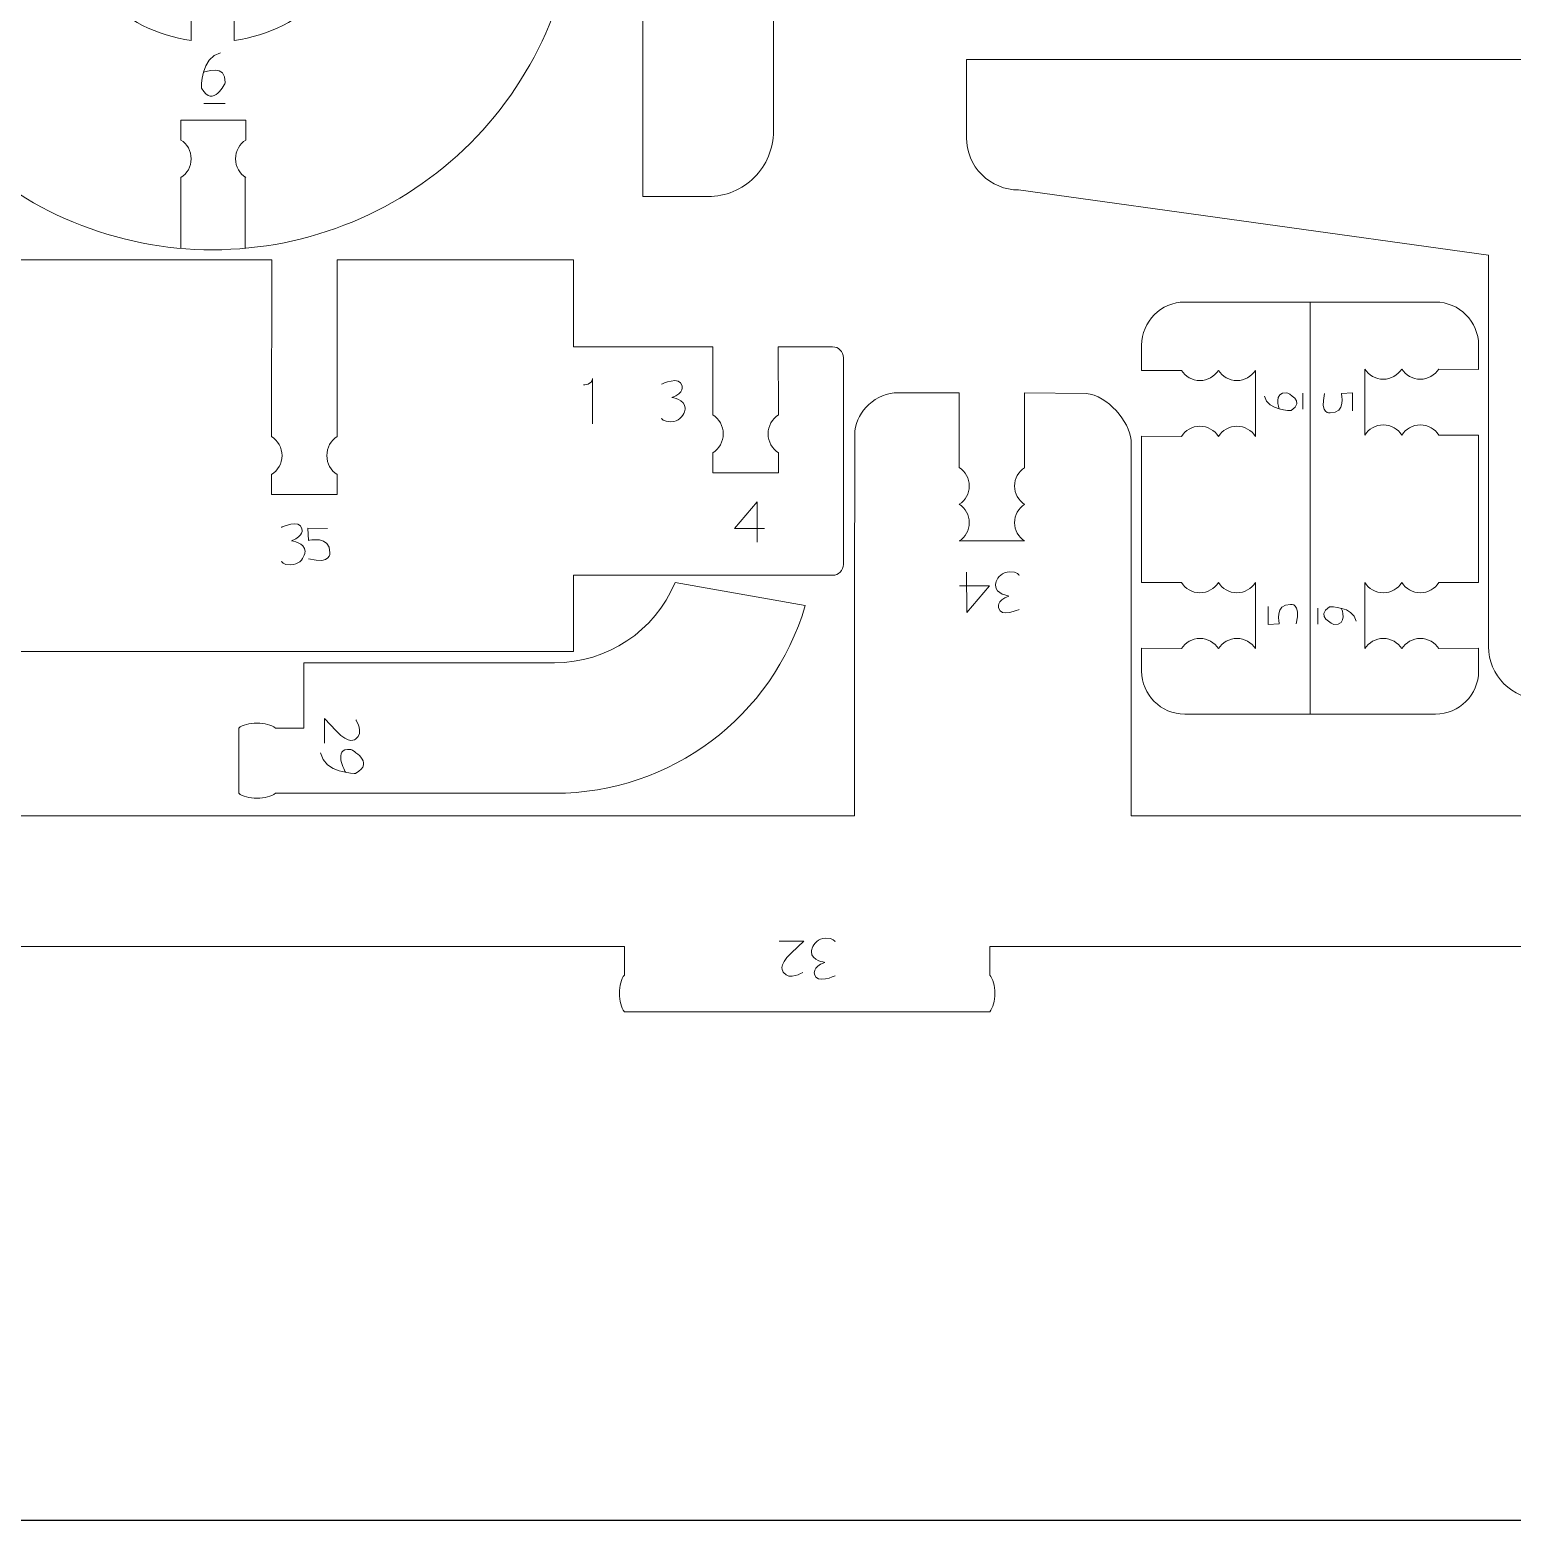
# Model space of a CAD drawing. Header units: centimetres. Extents: x -25 to 25, y -32.5 to 32.5.
# Drawn here: x -8.87 to -1.99, y -32.5 to -25.58 of the extents above; entities that cross this region are included whole.
import ezdxf

# ---------------------------------------------------------------- set-up
doc = ezdxf.new("R2010")
doc.units = ezdxf.units.CM
doc.header["$MEASUREMENT"] = 0
doc.layers.add('Capa 1', color=7, linetype='Continuous')

msp = doc.modelspace()

# ---------------------------------------------------------------- linework, layer by layer
at = {"layer": 'Capa 1', "color": 254}
msp.add_lwpolyline([(-25, -32.5), (25, -32.5), (25, 32.5), (-25, 32.5), (-25, -32.5)], close=True, dxfattribs=at)
at = {"layer": 'Capa 1', "color": 250, "lineweight": 9}
for points, knots in [([(-8.01808, -26.60217), (-8.46598, -26.60247), (-8.89566, -26.42481), (-9.21255, -26.1083), (-9.21255, -26.1083), (-9.52948, -25.79179), (-9.70767, -25.3602), (-9.70797, -24.91229), (-9.70797, -24.91229), (-9.70823, -24.4644), (-9.53059, -24.03473), (-9.21407, -23.71781), (-9.21407, -23.71781), (-8.89755, -23.40089), (-8.46598, -23.2227), (-8.01808, -23.22243), (-8.01808, -23.22243), (-7.57017, -23.22213), (-7.14049, -23.39979), (-6.82359, -23.7163), (-6.82359, -23.7163), (-6.50668, -24.03282), (-6.32848, -24.4644), (-6.32818, -24.91229), (-6.32818, -24.91229), (-6.32793, -25.3602), (-6.50557, -25.78987), (-6.82209, -26.10679), (-6.82209, -26.10679), (-7.13857, -26.42369), (-7.57017, -26.6019), (-8.01808, -26.60217)], [0, 0, 0, 0, 0.1111111, 0.1111111, 0.1111111, 0.1111111, 0.2222222, 0.2222222, 0.2222222, 0.2222222, 0.3333333, 0.3333333, 0.3333333, 0.3333333, 0.4444444, 0.4444444, 0.4444444, 0.4444444, 0.5555556, 0.5555556, 0.5555556, 0.5555556, 0.6666667, 0.6666667, 0.6666667, 0.6666667, 0.7777778, 0.7777778, 0.7777778, 0.7777778, 1, 1, 1, 1]), ([(-8.11808, -25.63042), (-8.43847, -25.58621), (-8.69202, -25.3327), (-8.73623, -25.01231), (-8.73623, -25.01231), (-8.73623, -25.01231), (-8.55899, -25.01231), (-8.55899, -25.01231), (-8.55899, -25.01231), (-8.51792, -25.23589), (-8.34166, -25.41215), (-8.11808, -25.45322), (-8.11808, -25.45322), (-8.11808, -25.45322), (-8.11808, -25.63042), (-8.11808, -25.63042)], [0, 0, 0, 0, 0.2, 0.2, 0.2, 0.2, 0.4, 0.4, 0.4, 0.4, 0.6, 0.6, 0.6, 0.6, 1, 1, 1, 1]), ([(-7.29993, -25.01231), (-7.34414, -25.3327), (-7.59769, -25.58621), (-7.91808, -25.63042), (-7.91808, -25.63042), (-7.91808, -25.63042), (-7.91808, -25.45322), (-7.91808, -25.45322), (-7.91808, -25.45322), (-7.6945, -25.41215), (-7.51824, -25.23589), (-7.47717, -25.01231), (-7.47717, -25.01231), (-7.47717, -25.01231), (-7.29993, -25.01231), (-7.29993, -25.01231)], [0, 0, 0, 0, 0.2, 0.2, 0.2, 0.2, 0.4, 0.4, 0.4, 0.4, 0.6, 0.6, 0.6, 0.6, 1, 1, 1, 1]), ([(-8.16608, -26.09252), (-8.16608, -26.09252), (-8.16619, -26.00092), (-8.16619, -26.00092), (-8.16619, -26.00092), (-8.16619, -26.00092), (-7.86474, -26.00092), (-7.86474, -26.00092), (-7.86474, -26.00092), (-7.86474, -26.00092), (-7.86474, -26.09254), (-7.86474, -26.09254)], [0, 0, 0, 0, 0.25, 0.25, 0.25, 0.25, 0.5, 0.5, 0.5, 0.5, 1, 1, 1, 1]), ([(-8.16608, -26.26705), (-8.13738, -26.24862), (-8.11836, -26.21642), (-8.11836, -26.17979), (-8.11836, -26.17979), (-8.11836, -26.14316), (-8.13738, -26.11096), (-8.16608, -26.09254)], [0, 0, 0, 0, 0.3333333, 0.3333333, 0.3333333, 0.3333333, 1, 1, 1, 1]), ([(-7.86474, -26.26705), (-7.89344, -26.24862), (-7.91246, -26.21642), (-7.91246, -26.17979), (-7.91246, -26.17979), (-7.91246, -26.14316), (-7.89344, -26.11096), (-7.86474, -26.09254)], [0, 0, 0, 0, 0.3333333, 0.3333333, 0.3333333, 0.3333333, 1, 1, 1, 1]), ([(-10.28699, -27.46962), (-10.28699, -27.46962), (-10.28829, -26.64862), (-10.28829, -26.64862), (-10.28829, -26.64862), (-10.28829, -26.64862), (-7.74352, -26.64862), (-7.74352, -26.64862), (-7.74352, -26.64862), (-7.74352, -26.64862), (-7.74481, -27.46961), (-7.74481, -27.46961)], [0, 0, 0, 0, 0.25, 0.25, 0.25, 0.25, 0.5, 0.5, 0.5, 0.5, 1, 1, 1, 1]), ([(-7.44046, -27.46961), (-7.44046, -27.46961), (-7.44046, -26.64862), (-7.44046, -26.64862), (-7.44046, -26.64862), (-7.44046, -26.64862), (-6.34308, -26.64862), (-6.34308, -26.64862), (-6.34308, -26.64862), (-6.34308, -26.64862), (-6.34308, -27.05269), (-6.34308, -27.05269), (-6.34308, -27.05269), (-6.34308, -27.05269), (-5.69657, -27.05269), (-5.69657, -27.05269), (-5.69657, -27.05269), (-5.69657, -27.05269), (-5.69657, -27.36862), (-5.69657, -27.36862)], [0, 0, 0, 0, 0.1666667, 0.1666667, 0.1666667, 0.1666667, 0.3333333, 0.3333333, 0.3333333, 0.3333333, 0.5, 0.5, 0.5, 0.5, 0.6666667, 0.6666667, 0.6666667, 0.6666667, 1, 1, 1, 1]), ([(-3.52155, -27.16225), (-3.52155, -27.16225), (-3.70623, -27.16225), (-3.70623, -27.16225), (-3.70623, -27.16225), (-3.70623, -27.16225), (-3.70623, -27.04493), (-3.70623, -27.04493), (-3.70623, -27.04493), (-3.70623, -26.93497), (-3.61627, -26.84501), (-3.50631, -26.84501), (-3.50631, -26.84501), (-3.50631, -26.84501), (-2.34184, -26.84501), (-2.34184, -26.84501), (-2.34184, -26.84501), (-2.23188, -26.84501), (-2.14192, -26.93497), (-2.14192, -27.04493), (-2.14192, -27.04493), (-2.14192, -27.04493), (-2.14192, -27.15764), (-2.14192, -27.15764), (-2.14192, -27.15764), (-2.14192, -27.15764), (-2.32675, -27.15612), (-2.32675, -27.15612)], [0, 0, 0, 0, 0.125, 0.125, 0.125, 0.125, 0.25, 0.25, 0.25, 0.25, 0.375, 0.375, 0.375, 0.375, 0.5, 0.5, 0.5, 0.5, 0.625, 0.625, 0.625, 0.625, 0.75, 0.75, 0.75, 0.75, 1, 1, 1, 1]), ([(-5.39222, -27.36862), (-5.39222, -27.36862), (-5.39351, -27.05269), (-5.39351, -27.05269), (-5.39351, -27.05269), (-5.39351, -27.05269), (-5.14098, -27.05269), (-5.14098, -27.05269), (-5.14098, -27.05269), (-5.12758, -27.05269), (-5.11473, -27.05803), (-5.10527, -27.06745), (-5.10527, -27.06745), (-5.0958, -27.07688), (-5.09048, -27.08982), (-5.09046, -27.10321), (-5.09046, -27.10321), (-5.09046, -27.10321), (-5.09046, -28.06282), (-5.09046, -28.06282), (-5.09046, -28.06282), (-5.09046, -28.07621), (-5.09584, -28.08909), (-5.10523, -28.09852), (-5.10523, -28.09852), (-5.11462, -28.10795), (-5.12758, -28.11334), (-5.14098, -28.11334), (-5.14098, -28.11334), (-5.14098, -28.11334), (-6.34308, -28.11334), (-6.34308, -28.11334), (-6.34308, -28.11334), (-6.34308, -28.11334), (-6.34308, -28.46693), (-6.34308, -28.46693)], [0, 0, 0, 0, 0.1, 0.1, 0.1, 0.1, 0.2, 0.2, 0.2, 0.2, 0.3, 0.3, 0.3, 0.3, 0.4, 0.4, 0.4, 0.4, 0.5, 0.5, 0.5, 0.5, 0.6, 0.6, 0.6, 0.6, 0.7, 0.7, 0.7, 0.7, 0.8, 0.8, 0.8, 0.8, 1, 1, 1, 1]), ([(-3.52155, -27.16225), (-3.50342, -27.1905), (-3.47172, -27.20923), (-3.43565, -27.20923), (-3.43565, -27.20923), (-3.39958, -27.20923), (-3.36788, -27.1905), (-3.34974, -27.16225)], [0, 0, 0, 0, 0.3333333, 0.3333333, 0.3333333, 0.3333333, 1, 1, 1, 1]), ([(-3.34974, -27.16225), (-3.33161, -27.1905), (-3.29991, -27.20923), (-3.26384, -27.20923), (-3.26384, -27.20923), (-3.22777, -27.20923), (-3.19607, -27.1905), (-3.17794, -27.16225)], [0, 0, 0, 0, 0.3333333, 0.3333333, 0.3333333, 0.3333333, 1, 1, 1, 1]), ([(-2.67037, -27.15612), (-2.65224, -27.18437), (-2.62054, -27.2031), (-2.58447, -27.2031), (-2.58447, -27.2031), (-2.5484, -27.2031), (-2.5167, -27.18437), (-2.49856, -27.15612)], [0, 0, 0, 0, 0.3333333, 0.3333333, 0.3333333, 0.3333333, 1, 1, 1, 1]), ([(-2.49856, -27.15612), (-2.48043, -27.18437), (-2.44873, -27.2031), (-2.41266, -27.2031), (-2.41266, -27.2031), (-2.37659, -27.2031), (-2.34489, -27.18437), (-2.32675, -27.15612)], [0, 0, 0, 0, 0.3333333, 0.3333333, 0.3333333, 0.3333333, 1, 1, 1, 1]), ([(-5.69657, -27.36862), (-5.66758, -27.38724), (-5.64837, -27.41977), (-5.64837, -27.45676), (-5.64837, -27.45676), (-5.64837, -27.49375), (-5.66758, -27.52628), (-5.69657, -27.54488)], [0, 0, 0, 0, 0.3333333, 0.3333333, 0.3333333, 0.3333333, 1, 1, 1, 1]), ([(-5.39222, -27.36862), (-5.4212, -27.38724), (-5.44041, -27.41977), (-5.44041, -27.45676), (-5.44041, -27.45676), (-5.44041, -27.49375), (-5.4212, -27.52628), (-5.39222, -27.54488)], [0, 0, 0, 0, 0.3333333, 0.3333333, 0.3333333, 0.3333333, 1, 1, 1, 1]), ([(-3.52139, -27.46826), (-3.52139, -27.46826), (-3.70623, -27.46676), (-3.70623, -27.46676), (-3.70623, -27.46676), (-3.70623, -27.46676), (-3.70623, -28.14749), (-3.70623, -28.14749), (-3.70623, -28.14749), (-3.70623, -28.14749), (-3.52156, -28.14749), (-3.52156, -28.14749), (-3.52156, -28.14749), (-3.50343, -28.17575), (-3.47173, -28.19447), (-3.43566, -28.19447), (-3.43566, -28.19447), (-3.39959, -28.19447), (-3.36789, -28.17575), (-3.34975, -28.14749)], [0, 0, 0, 0, 0.1666667, 0.1666667, 0.1666667, 0.1666667, 0.3333333, 0.3333333, 0.3333333, 0.3333333, 0.5, 0.5, 0.5, 0.5, 0.6666667, 0.6666667, 0.6666667, 0.6666667, 1, 1, 1, 1]), ([(-3.52139, -27.46826), (-3.50325, -27.44), (-3.47155, -27.42127), (-3.43549, -27.42127), (-3.43549, -27.42127), (-3.39942, -27.42127), (-3.36772, -27.44), (-3.34958, -27.46826)], [0, 0, 0, 0, 0.3333333, 0.3333333, 0.3333333, 0.3333333, 1, 1, 1, 1]), ([(-3.34958, -27.46826), (-3.33145, -27.44), (-3.29974, -27.42127), (-3.26368, -27.42127), (-3.26368, -27.42127), (-3.22761, -27.42127), (-3.19591, -27.44), (-3.17777, -27.46826)], [0, 0, 0, 0, 0.3333333, 0.3333333, 0.3333333, 0.3333333, 1, 1, 1, 1]), ([(-2.67021, -27.46213), (-2.65207, -27.43387), (-2.62037, -27.41514), (-2.5843, -27.41514), (-2.5843, -27.41514), (-2.54824, -27.41514), (-2.51654, -27.43387), (-2.4984, -27.46213)], [0, 0, 0, 0, 0.3333333, 0.3333333, 0.3333333, 0.3333333, 1, 1, 1, 1]), ([(-2.4984, -27.46213), (-2.48026, -27.43387), (-2.44856, -27.41514), (-2.4125, -27.41514), (-2.4125, -27.41514), (-2.37643, -27.41514), (-2.34473, -27.43387), (-2.32659, -27.46213)], [0, 0, 0, 0, 0.3333333, 0.3333333, 0.3333333, 0.3333333, 1, 1, 1, 1]), ([(-2.32659, -27.46213), (-2.32659, -27.46213), (-2.14192, -27.46213), (-2.14192, -27.46213), (-2.14192, -27.46213), (-2.14192, -27.46213), (-2.14192, -28.14749), (-2.14192, -28.14749), (-2.14192, -28.14749), (-2.14192, -28.14749), (-2.32659, -28.14749), (-2.32659, -28.14749)], [0, 0, 0, 0, 0.25, 0.25, 0.25, 0.25, 0.5, 0.5, 0.5, 0.5, 1, 1, 1, 1]), ([(-7.74482, -27.46962), (-7.71583, -27.48824), (-7.69662, -27.52076), (-7.69662, -27.55776), (-7.69662, -27.55776), (-7.69662, -27.59476), (-7.71583, -27.62728), (-7.74482, -27.64588)], [0, 0, 0, 0, 0.3333333, 0.3333333, 0.3333333, 0.3333333, 1, 1, 1, 1]), ([(-7.44046, -27.46962), (-7.46945, -27.48824), (-7.48866, -27.52076), (-7.48866, -27.55776), (-7.48866, -27.55776), (-7.48866, -27.59476), (-7.46945, -27.62728), (-7.44046, -27.64588)], [0, 0, 0, 0, 0.3333333, 0.3333333, 0.3333333, 0.3333333, 1, 1, 1, 1]), ([(-5.69657, -27.54488), (-5.69657, -27.54488), (-5.69668, -27.6374), (-5.69668, -27.6374), (-5.69668, -27.6374), (-5.69668, -27.6374), (-5.39222, -27.6374), (-5.39222, -27.6374), (-5.39222, -27.6374), (-5.39222, -27.6374), (-5.39222, -27.54486), (-5.39222, -27.54486)], [0, 0, 0, 0, 0.25, 0.25, 0.25, 0.25, 0.5, 0.5, 0.5, 0.5, 1, 1, 1, 1]), ([(-7.74482, -27.64588), (-7.74482, -27.64588), (-7.74493, -27.7384), (-7.74493, -27.7384), (-7.74493, -27.7384), (-7.74493, -27.7384), (-7.44046, -27.7384), (-7.44046, -27.7384), (-7.44046, -27.7384), (-7.44046, -27.7384), (-7.44046, -27.64586), (-7.44046, -27.64586)], [0, 0, 0, 0, 0.25, 0.25, 0.25, 0.25, 0.5, 0.5, 0.5, 0.5, 1, 1, 1, 1]), ([(-7.72752, -28.82246), (-7.72752, -28.82246), (-7.59465, -28.82246), (-7.59465, -28.82246), (-7.59465, -28.82246), (-7.59465, -28.82246), (-7.59465, -28.51946), (-7.59465, -28.51946), (-7.59465, -28.51946), (-7.59465, -28.51946), (-6.43098, -28.51946), (-6.43098, -28.51946), (-6.43098, -28.51946), (-6.18658, -28.51937), (-5.96629, -28.37288), (-5.872, -28.14741), (-5.872, -28.14741), (-5.872, -28.14741), (-5.26769, -28.25346), (-5.26769, -28.25346), (-5.26769, -28.25346), (-5.41851, -28.77001), (-5.89288, -29.12516), (-6.43098, -29.12542), (-6.43098, -29.12542), (-6.43098, -29.12542), (-7.72752, -29.12546), (-7.72752, -29.12546)], [0, 0, 0, 0, 0.125, 0.125, 0.125, 0.125, 0.25, 0.25, 0.25, 0.25, 0.375, 0.375, 0.375, 0.375, 0.5, 0.5, 0.5, 0.5, 0.625, 0.625, 0.625, 0.625, 0.75, 0.75, 0.75, 0.75, 1, 1, 1, 1]), ([(-3.34975, -28.14749), (-3.33162, -28.17575), (-3.29992, -28.19447), (-3.26385, -28.19447), (-3.26385, -28.19447), (-3.22778, -28.19447), (-3.19608, -28.17575), (-3.17795, -28.14749)], [0, 0, 0, 0, 0.3333333, 0.3333333, 0.3333333, 0.3333333, 1, 1, 1, 1]), ([(-2.67021, -28.14749), (-2.65207, -28.17575), (-2.62037, -28.19447), (-2.5843, -28.19447), (-2.5843, -28.19447), (-2.54824, -28.19447), (-2.51654, -28.17575), (-2.4984, -28.14749)], [0, 0, 0, 0, 0.3333333, 0.3333333, 0.3333333, 0.3333333, 1, 1, 1, 1]), ([(-2.4984, -28.14749), (-2.48026, -28.17575), (-2.44856, -28.19447), (-2.4125, -28.19447), (-2.4125, -28.19447), (-2.37643, -28.19447), (-2.34473, -28.17575), (-2.32659, -28.14749)], [0, 0, 0, 0, 0.3333333, 0.3333333, 0.3333333, 0.3333333, 1, 1, 1, 1]), ([(-2.49824, -28.4535), (-2.4801, -28.42525), (-2.4484, -28.40652), (-2.41233, -28.40652), (-2.41233, -28.40652), (-2.37627, -28.40652), (-2.34456, -28.42525), (-2.32643, -28.4535), (-2.32643, -28.4535), (-2.32643, -28.4535), (-2.14176, -28.452), (-2.14176, -28.452), (-2.14176, -28.452), (-2.14176, -28.452), (-2.14192, -28.55815), (-2.14192, -28.55815), (-2.14192, -28.55815), (-2.14192, -28.6681), (-2.23188, -28.75806), (-2.34184, -28.75806), (-2.34184, -28.75806), (-2.34184, -28.75806), (-3.50631, -28.75806), (-3.50631, -28.75806), (-3.50631, -28.75806), (-3.61627, -28.75806), (-3.70623, -28.6681), (-3.70623, -28.55815), (-3.70623, -28.55815), (-3.70623, -28.55815), (-3.70624, -28.452), (-3.70624, -28.452), (-3.70624, -28.452), (-3.70624, -28.452), (-3.5214, -28.4535), (-3.5214, -28.4535), (-3.5214, -28.4535), (-3.50326, -28.42525), (-3.47156, -28.40652), (-3.4355, -28.40652), (-3.4355, -28.40652), (-3.39943, -28.40652), (-3.36773, -28.42525), (-3.34959, -28.4535)], [0, 0, 0, 0, 0.0833333, 0.0833333, 0.0833333, 0.0833333, 0.1666667, 0.1666667, 0.1666667, 0.1666667, 0.25, 0.25, 0.25, 0.25, 0.3333333, 0.3333333, 0.3333333, 0.3333333, 0.4166667, 0.4166667, 0.4166667, 0.4166667, 0.5, 0.5, 0.5, 0.5, 0.5833333, 0.5833333, 0.5833333, 0.5833333, 0.6666667, 0.6666667, 0.6666667, 0.6666667, 0.75, 0.75, 0.75, 0.75, 0.8333333, 0.8333333, 0.8333333, 0.8333333, 1, 1, 1, 1]), ([(-3.34959, -28.4535), (-3.33146, -28.42525), (-3.29975, -28.40652), (-3.26369, -28.40652), (-3.26369, -28.40652), (-3.22762, -28.40652), (-3.19592, -28.42525), (-3.17778, -28.4535)], [0, 0, 0, 0, 0.3333333, 0.3333333, 0.3333333, 0.3333333, 1, 1, 1, 1]), ([(-2.67005, -28.4535), (-2.65191, -28.42525), (-2.62021, -28.40652), (-2.58414, -28.40652), (-2.58414, -28.40652), (-2.54807, -28.40652), (-2.51637, -28.42525), (-2.49824, -28.4535)], [0, 0, 0, 0, 0.3333333, 0.3333333, 0.3333333, 0.3333333, 1, 1, 1, 1]), ([(-7.72752, -28.82246), (-7.74548, -28.80847), (-7.77687, -28.7992), (-7.81259, -28.7992), (-7.81259, -28.7992), (-7.8483, -28.7992), (-7.87969, -28.80847), (-7.89765, -28.82246)], [0, 0, 0, 0, 0.3333333, 0.3333333, 0.3333333, 0.3333333, 1, 1, 1, 1]), ([(-7.72752, -29.12546), (-7.74548, -29.13945), (-7.77687, -29.14872), (-7.81259, -29.14872), (-7.81259, -29.14872), (-7.8483, -29.14872), (-7.87969, -29.13945), (-7.89765, -29.12546)], [0, 0, 0, 0, 0.3333333, 0.3333333, 0.3333333, 0.3333333, 1, 1, 1, 1])]:
    msp.add_open_spline(points, degree=3, knots=knots, dxfattribs=at)
at = {"layer": 'Capa 1', "color": 250, "lineweight": 18}
for points, knots in [([(-6.15406, -24.47662), (-6.15406, -24.47662), (-6.02119, -24.47667), (-6.02119, -24.47667), (-6.02119, -24.47667), (-6.02119, -24.47667), (-6.02119, -26.35515), (-6.02119, -26.35515), (-6.02119, -26.35515), (-6.02119, -26.35515), (-5.71819, -26.35515), (-5.71819, -26.35515), (-5.71819, -26.35515), (-5.63781, -26.35519), (-5.56105, -26.32328), (-5.50414, -26.26646), (-5.50414, -26.26646), (-5.44727, -26.20963), (-5.41527, -26.13257), (-5.41523, -26.05215), (-5.41523, -26.05215), (-5.41523, -26.05215), (-5.41523, -24.77963), (-5.41523, -24.77963), (-5.41523, -24.77963), (-5.41115, -24.71222), (-5.42572, -24.57021), (-5.28706, -24.56717), (-5.28706, -24.56717), (-5.15424, -24.56426), (-4.64137, -24.56717), (-4.50849, -24.56717), (-4.50849, -24.56717), (-4.41754, -24.56864), (-4.32659, -24.4855), (-4.3158, -24.38453), (-4.3158, -24.38453), (-4.3158, -24.38453), (-4.3158, -24.08192), (-4.3158, -24.08192), (-4.3158, -24.08192), (-4.3158, -24.08192), (-4.66314, -24.08192), (-4.66314, -24.08192)], [0, 0, 0, 0, 0.0833333, 0.0833333, 0.0833333, 0.0833333, 0.1666667, 0.1666667, 0.1666667, 0.1666667, 0.25, 0.25, 0.25, 0.25, 0.3333333, 0.3333333, 0.3333333, 0.3333333, 0.4166667, 0.4166667, 0.4166667, 0.4166667, 0.5, 0.5, 0.5, 0.5, 0.5833333, 0.5833333, 0.5833333, 0.5833333, 0.6666667, 0.6666667, 0.6666667, 0.6666667, 0.75, 0.75, 0.75, 0.75, 0.8333333, 0.8333333, 0.8333333, 0.8333333, 1, 1, 1, 1]), ([(-5.03838, -29.23042), (-5.04048, -29.09756), (-5.0378, -27.59189), (-5.0378, -27.45901), (-5.0378, -27.45901), (-5.03927, -27.36806), (-4.95613, -27.27711), (-4.85516, -27.26632), (-4.85516, -27.26632), (-4.85516, -27.26632), (-4.55255, -27.26632), (-4.55255, -27.26632), (-4.55255, -27.26632), (-4.55255, -27.26632), (-4.55255, -27.61366), (-4.55255, -27.61366)], [0, 0, 0, 0, 0.2, 0.2, 0.2, 0.2, 0.4, 0.4, 0.4, 0.4, 0.6, 0.6, 0.6, 0.6, 1, 1, 1, 1]), ([(-4.24954, -27.61382), (-4.24954, -27.61382), (-4.24955, -27.26632), (-4.24955, -27.26632), (-4.24955, -27.26632), (-4.24955, -27.26632), (-3.96436, -27.26894), (-3.96436, -27.26894), (-3.96436, -27.26894), (-3.86345, -27.27885), (-3.76252, -27.4001), (-3.75514, -27.48573), (-3.75514, -27.48573), (-3.75514, -27.48573), (-3.75514, -29.23042), (-3.75514, -29.23042)], [0, 0, 0, 0, 0.2, 0.2, 0.2, 0.2, 0.4, 0.4, 0.4, 0.4, 0.6, 0.6, 0.6, 0.6, 1, 1, 1, 1]), ([(-4.55255, -27.78379), (-4.52458, -27.76583), (-4.50603, -27.73444), (-4.50603, -27.69872), (-4.50603, -27.69872), (-4.50603, -27.66301), (-4.52458, -27.63162), (-4.55255, -27.61366)], [0, 0, 0, 0, 0.3333333, 0.3333333, 0.3333333, 0.3333333, 1, 1, 1, 1]), ([(-4.24954, -27.78395), (-4.27752, -27.76599), (-4.29606, -27.7346), (-4.29606, -27.69889), (-4.29606, -27.69889), (-4.29606, -27.66317), (-4.27752, -27.63178), (-4.24954, -27.61382)], [0, 0, 0, 0, 0.3333333, 0.3333333, 0.3333333, 0.3333333, 1, 1, 1, 1]), ([(-4.55255, -27.95391), (-4.52458, -27.93595), (-4.50603, -27.90456), (-4.50603, -27.86885), (-4.50603, -27.86885), (-4.50603, -27.83314), (-4.52458, -27.80174), (-4.55255, -27.78379)], [0, 0, 0, 0, 0.3333333, 0.3333333, 0.3333333, 0.3333333, 1, 1, 1, 1]), ([(-4.24954, -27.95407), (-4.27752, -27.93611), (-4.29606, -27.90472), (-4.29606, -27.86901), (-4.29606, -27.86901), (-4.29606, -27.8333), (-4.27752, -27.80191), (-4.24954, -27.78395)], [0, 0, 0, 0, 0.3333333, 0.3333333, 0.3333333, 0.3333333, 1, 1, 1, 1]), ([(-12.19653, -28.47849), (-12.19653, -28.47849), (-12.19654, -28.13099), (-12.19654, -28.13099), (-12.19654, -28.13099), (-12.19654, -28.13099), (-11.91135, -28.13361), (-11.91135, -28.13361), (-11.91135, -28.13361), (-11.81044, -28.14352), (-11.70951, -28.26477), (-11.70213, -28.3504), (-11.70213, -28.3504), (-11.70213, -28.3504), (-11.70213, -29.12899), (-11.70213, -29.12899), (-11.70213, -29.12899), (-11.705, -29.25615), (-11.57329, -29.22748), (-11.50052, -29.23042), (-11.50052, -29.23042), (-11.50052, -29.23042), (-5.03838, -29.23042), (-5.03838, -29.23042)], [0, 0, 0, 0, 0.1428571, 0.1428571, 0.1428571, 0.1428571, 0.2857143, 0.2857143, 0.2857143, 0.2857143, 0.4285714, 0.4285714, 0.4285714, 0.4285714, 0.5714286, 0.5714286, 0.5714286, 0.5714286, 0.7142857, 0.7142857, 0.7142857, 0.7142857, 1, 1, 1, 1]), ([(-3.75514, -29.23042), (-3.75514, -29.23042), (-1.13847, -29.23042), (-1.13847, -29.23042), (-1.13847, -29.23042), (-1.05805, -29.23038), (-0.98133, -29.26225), (-0.92442, -29.31907), (-0.92442, -29.31907), (-0.86751, -29.3759), (-0.83555, -29.453), (-0.83547, -29.53338), (-0.83547, -29.53338), (-0.83547, -29.53338), (-0.83547, -29.83638), (-0.83547, -29.83638), (-0.83547, -29.83638), (-0.83547, -29.83638), (-3.56235, -29.83638), (-3.56235, -29.83638), (-3.56235, -29.83638), (-3.56235, -29.83638), (-4.41072, -29.83638), (-4.41072, -29.83638), (-4.41072, -29.83638), (-4.41072, -29.83638), (-4.41072, -29.96925), (-4.41072, -29.96925)], [0, 0, 0, 0, 0.125, 0.125, 0.125, 0.125, 0.25, 0.25, 0.25, 0.25, 0.375, 0.375, 0.375, 0.375, 0.5, 0.5, 0.5, 0.5, 0.625, 0.625, 0.625, 0.625, 0.75, 0.75, 0.75, 0.75, 1, 1, 1, 1]), ([(-6.10744, -29.96925), (-6.10744, -29.96925), (-6.10744, -29.83638), (-6.10744, -29.83638), (-6.10744, -29.83638), (-6.10744, -29.83638), (-11.19752, -29.83638), (-11.19752, -29.83638), (-11.19752, -29.83638), (-11.19752, -29.83638), (-11.19752, -29.96925), (-11.19752, -29.96925)], [0, 0, 0, 0, 0.25, 0.25, 0.25, 0.25, 0.5, 0.5, 0.5, 0.5, 1, 1, 1, 1]), ([(-6.10744, -30.13938), (-6.12143, -30.12142), (-6.1307, -30.09003), (-6.1307, -30.05431), (-6.1307, -30.05431), (-6.1307, -30.0186), (-6.12143, -29.98721), (-6.10744, -29.96925)], [0, 0, 0, 0, 0.3333333, 0.3333333, 0.3333333, 0.3333333, 1, 1, 1, 1]), ([(-4.41072, -30.13938), (-4.39673, -30.12142), (-4.38746, -30.09003), (-4.38746, -30.05431), (-4.38746, -30.05431), (-4.38746, -30.0186), (-4.39673, -29.98721), (-4.41072, -29.96925)], [0, 0, 0, 0, 0.3333333, 0.3333333, 0.3333333, 0.3333333, 1, 1, 1, 1])]:
    msp.add_open_spline(points, degree=3, knots=knots, dxfattribs=at)
at = {"layer": 'Capa 1', "color": 22, "lineweight": 5}
for points, knots in [([(-8.05893, -25.77787), (-8.05893, -25.77787), (-7.95509, -25.73732), (-7.96004, -25.82598), (-7.96004, -25.82598), (-7.96004, -25.82598), (-8.01523, -25.94775), (-8.07049, -25.85206), (-8.07049, -25.85206), (-8.07049, -25.85206), (-8.07543, -25.70699), (-7.98152, -25.68723)], [0, 0, 0, 0, 0.25, 0.25, 0.25, 0.25, 0.5, 0.5, 0.5, 0.5, 1, 1, 1, 1]), ([(-5.93471, -27.38338), (-5.93471, -27.38338), (-5.92748, -27.40186), (-5.89143, -27.40066), (-5.89143, -27.40066), (-5.87272, -27.40004), (-5.85932, -27.39335), (-5.8496, -27.3857), (-5.8496, -27.3857), (-5.8259, -27.367), (-5.82468, -27.33796), (-5.82468, -27.33796), (-5.82468, -27.33796), (-5.8259, -27.29625), (-5.88712, -27.28821), (-5.88712, -27.28821), (-5.88712, -27.28821), (-5.82716, -27.26592), (-5.83953, -27.23379), (-5.83953, -27.23379), (-5.83953, -27.23379), (-5.84817, -27.18436), (-5.93471, -27.22635), (-5.93471, -27.22635)], [0, 0, 0, 0, 0.1428571, 0.1428571, 0.1428571, 0.1428571, 0.2857143, 0.2857143, 0.2857143, 0.2857143, 0.4285714, 0.4285714, 0.4285714, 0.4285714, 0.5714286, 0.5714286, 0.5714286, 0.5714286, 0.7142857, 0.7142857, 0.7142857, 0.7142857, 1, 1, 1, 1]), ([(-3.06775, -27.3395), (-3.06775, -27.3395), (-3.09797, -27.2621), (-3.03189, -27.26579), (-3.03189, -27.26579), (-3.03189, -27.26579), (-2.94112, -27.30692), (-3.01245, -27.34811), (-3.01245, -27.34811), (-3.01245, -27.34811), (-3.12058, -27.3518), (-3.13531, -27.2818)], [0, 0, 0, 0, 0.25, 0.25, 0.25, 0.25, 0.5, 0.5, 0.5, 0.5, 1, 1, 1, 1]), ([(-2.77844, -27.26866), (-2.77844, -27.26866), (-2.75649, -27.36454), (-2.83059, -27.3589), (-2.83059, -27.3589), (-2.83059, -27.3589), (-2.8814, -27.36903), (-2.85658, -27.26866)], [0, 0, 0, 0, 0.3333333, 0.3333333, 0.3333333, 0.3333333, 1, 1, 1, 1]), ([(-2.7275, -27.34911), (-2.7275, -27.34911), (-2.727, -27.26566), (-2.727, -27.26566), (-2.727, -27.26566), (-2.727, -27.26566), (-2.77844, -27.26866), (-2.77844, -27.26866)], [0, 0, 0, 0, 0.3333333, 0.3333333, 0.3333333, 0.3333333, 1, 1, 1, 1]), ([(-5.45709, -27.89594), (-5.45709, -27.89594), (-5.59675, -27.89594), (-5.59675, -27.89594), (-5.59675, -27.89594), (-5.59675, -27.89594), (-5.4917, -27.77233), (-5.4917, -27.77233), (-5.4917, -27.77233), (-5.4917, -27.77233), (-5.49049, -27.96024), (-5.49049, -27.96024)], [0, 0, 0, 0, 0.25, 0.25, 0.25, 0.25, 0.5, 0.5, 0.5, 0.5, 1, 1, 1, 1]), ([(-7.69978, -28.04784), (-7.69978, -28.04784), (-7.69255, -28.06632), (-7.6565, -28.06512), (-7.6565, -28.06512), (-7.63779, -28.0645), (-7.62439, -28.05781), (-7.61467, -28.05016), (-7.61467, -28.05016), (-7.59097, -28.03146), (-7.58975, -28.00242), (-7.58975, -28.00242), (-7.58975, -28.00242), (-7.59097, -27.96071), (-7.65219, -27.95267), (-7.65219, -27.95267), (-7.65219, -27.95267), (-7.59223, -27.93038), (-7.6046, -27.89825), (-7.6046, -27.89825), (-7.6046, -27.89825), (-7.61324, -27.84882), (-7.69978, -27.89081), (-7.69978, -27.89081)], [0, 0, 0, 0, 0.1428571, 0.1428571, 0.1428571, 0.1428571, 0.2857143, 0.2857143, 0.2857143, 0.2857143, 0.4285714, 0.4285714, 0.4285714, 0.4285714, 0.5714286, 0.5714286, 0.5714286, 0.5714286, 0.7142857, 0.7142857, 0.7142857, 0.7142857, 1, 1, 1, 1]), ([(-7.48574, -27.89547), (-7.48574, -27.89547), (-7.57721, -27.89492), (-7.57721, -27.89492), (-7.57721, -27.89492), (-7.57721, -27.89492), (-7.57392, -27.9513), (-7.57392, -27.9513)], [0, 0, 0, 0, 0.3333333, 0.3333333, 0.3333333, 0.3333333, 1, 1, 1, 1]), ([(-7.57392, -27.9513), (-7.57392, -27.9513), (-7.46883, -27.92724), (-7.47501, -28.00847), (-7.47501, -28.00847), (-7.47501, -28.00847), (-7.4639, -28.06416), (-7.57392, -28.03695)], [0, 0, 0, 0, 0.3333333, 0.3333333, 0.3333333, 0.3333333, 1, 1, 1, 1]), ([(-4.55211, -28.16285), (-4.55211, -28.16285), (-4.41245, -28.16285), (-4.41245, -28.16285), (-4.41245, -28.16285), (-4.41245, -28.16285), (-4.5175, -28.28646), (-4.5175, -28.28646), (-4.5175, -28.28646), (-4.5175, -28.28646), (-4.51871, -28.09855), (-4.51871, -28.09855)], [0, 0, 0, 0, 0.25, 0.25, 0.25, 0.25, 0.5, 0.5, 0.5, 0.5, 1, 1, 1, 1]), ([(-4.27477, -28.11434), (-4.27477, -28.11434), (-4.282, -28.09586), (-4.31805, -28.09706), (-4.31805, -28.09706), (-4.33676, -28.09768), (-4.35016, -28.10437), (-4.35988, -28.11202), (-4.35988, -28.11202), (-4.38358, -28.13072), (-4.3848, -28.15976), (-4.3848, -28.15976), (-4.3848, -28.15976), (-4.38358, -28.20147), (-4.32236, -28.20951), (-4.32236, -28.20951), (-4.32236, -28.20951), (-4.38232, -28.2318), (-4.36995, -28.26393), (-4.36995, -28.26393), (-4.36995, -28.26393), (-4.36131, -28.31336), (-4.27477, -28.27137), (-4.27477, -28.27137)], [0, 0, 0, 0, 0.1428571, 0.1428571, 0.1428571, 0.1428571, 0.2857143, 0.2857143, 0.2857143, 0.2857143, 0.4285714, 0.4285714, 0.4285714, 0.4285714, 0.5714286, 0.5714286, 0.5714286, 0.5714286, 0.7142857, 0.7142857, 0.7142857, 0.7142857, 1, 1, 1, 1]), ([(-3.11828, -28.25887), (-3.11828, -28.25887), (-3.11878, -28.34232), (-3.11878, -28.34232), (-3.11878, -28.34232), (-3.11878, -28.34232), (-3.06734, -28.33932), (-3.06734, -28.33932)], [0, 0, 0, 0, 0.3333333, 0.3333333, 0.3333333, 0.3333333, 1, 1, 1, 1]), ([(-3.06734, -28.33932), (-3.06734, -28.33932), (-3.08929, -28.24344), (-3.01519, -28.24908), (-3.01519, -28.24908), (-3.01519, -28.24908), (-2.96438, -28.23895), (-2.9892, -28.33932)], [0, 0, 0, 0, 0.3333333, 0.3333333, 0.3333333, 0.3333333, 1, 1, 1, 1]), ([(-2.77803, -28.26848), (-2.77803, -28.26848), (-2.74781, -28.34588), (-2.81389, -28.34219), (-2.81389, -28.34219), (-2.81389, -28.34219), (-2.90466, -28.30106), (-2.83333, -28.25987), (-2.83333, -28.25987), (-2.83333, -28.25987), (-2.7252, -28.25618), (-2.71047, -28.32618)], [0, 0, 0, 0, 0.25, 0.25, 0.25, 0.25, 0.5, 0.5, 0.5, 0.5, 1, 1, 1, 1]), ([(-7.44457, -28.83571), (-7.44457, -28.83571), (-7.49895, -28.77763), (-7.49895, -28.77763), (-7.49895, -28.77763), (-7.49895, -28.77763), (-7.49895, -28.89295), (-7.49895, -28.89295)], [0, 0, 0, 0, 0.3333333, 0.3333333, 0.3333333, 0.3333333, 1, 1, 1, 1]), ([(-7.35433, -28.78379), (-7.35433, -28.78379), (-7.31352, -28.84562), (-7.35433, -28.87278), (-7.35433, -28.87278), (-7.35433, -28.87278), (-7.38523, -28.9037), (-7.44457, -28.83571)], [0, 0, 0, 0, 0.3333333, 0.3333333, 0.3333333, 0.3333333, 1, 1, 1, 1]), ([(-7.40167, -29.02807), (-7.40167, -29.02807), (-7.46646, -28.9134), (-7.378, -28.92162), (-7.378, -28.92162), (-7.378, -28.92162), (-7.25837, -28.9813), (-7.35608, -29.03295), (-7.35608, -29.03295), (-7.35608, -29.03295), (-7.50121, -29.03248), (-7.51746, -28.93788)], [0, 0, 0, 0, 0.25, 0.25, 0.25, 0.25, 0.5, 0.5, 0.5, 0.5, 1, 1, 1, 1]), ([(-5.33163, -29.86649), (-5.33163, -29.86649), (-5.27355, -29.81211), (-5.27355, -29.81211), (-5.27355, -29.81211), (-5.27355, -29.81211), (-5.38887, -29.81211), (-5.38887, -29.81211)], [0, 0, 0, 0, 0.3333333, 0.3333333, 0.3333333, 0.3333333, 1, 1, 1, 1]), ([(-5.12941, -29.81533), (-5.12941, -29.81533), (-5.13664, -29.79685), (-5.17269, -29.79805), (-5.17269, -29.79805), (-5.1914, -29.79867), (-5.2048, -29.80536), (-5.21452, -29.81301), (-5.21452, -29.81301), (-5.23822, -29.83171), (-5.23944, -29.86075), (-5.23944, -29.86075), (-5.23944, -29.86075), (-5.23822, -29.90246), (-5.177, -29.9105), (-5.177, -29.9105), (-5.177, -29.9105), (-5.23696, -29.93279), (-5.22459, -29.96492), (-5.22459, -29.96492), (-5.22459, -29.96492), (-5.21595, -30.01435), (-5.12941, -29.97236), (-5.12941, -29.97236)], [0, 0, 0, 0, 0.1428571, 0.1428571, 0.1428571, 0.1428571, 0.2857143, 0.2857143, 0.2857143, 0.2857143, 0.4285714, 0.4285714, 0.4285714, 0.4285714, 0.5714286, 0.5714286, 0.5714286, 0.5714286, 0.7142857, 0.7142857, 0.7142857, 0.7142857, 1, 1, 1, 1]), ([(-5.27971, -29.95673), (-5.27971, -29.95673), (-5.34154, -29.99754), (-5.3687, -29.95673), (-5.3687, -29.95673), (-5.3687, -29.95673), (-5.39962, -29.92583), (-5.33163, -29.86649)], [0, 0, 0, 0, 0.3333333, 0.3333333, 0.3333333, 0.3333333, 1, 1, 1, 1])]:
    msp.add_open_spline(points, degree=3, knots=knots, dxfattribs=at)
at = {"layer": 'Capa 1', "color": 18, "lineweight": 9}
msp.add_open_spline([(-4.51948, -25.7183), (-4.51948, -25.7183), (-4.51948, -26.0819), (-4.51948, -26.0819), (-4.51948, -26.0819), (-4.51944, -26.14619), (-4.49385, -26.2079), (-4.44836, -26.25335), (-4.44836, -26.25335), (-4.40282, -26.2988), (-4.34142, -26.3243), (-4.27712, -26.32426), (-4.27712, -26.32426), (-4.27712, -26.32426), (-2.09564, -26.62726), (-2.09564, -26.62726), (-2.09564, -26.62726), (-2.09564, -26.62726), (-2.09564, -28.44514), (-2.09564, -28.44514), (-2.09564, -28.44514), (-2.0956, -28.50948), (-2.07001, -28.57114), (-2.02447, -28.61663), (-2.02447, -28.61663), (-1.97898, -28.66208), (-1.91758, -28.68759), (-1.85324, -28.68754), (-1.85324, -28.68754), (-1.85324, -28.68754), (-0.58072, -28.68754), (-0.58072, -28.68754), (-0.58072, -28.68754), (-0.58072, -29.23339), (-0.58072, -29.59353), (-0.58072, -30.1394), (-0.58072, -30.1394), (-0.58072, -30.1394), (0.63124, -30.1394), (0.63124, -30.1394), (0.63124, -30.1394), (0.63124, -30.1394), (0.63124, -29.5334), (0.63124, -29.5334), (0.63124, -29.5334), (0.63124, -29.5334), (0.32824, -29.5334), (0.32824, -29.5334), (0.32824, -29.5334), (0.32824, -29.5334), (0.32824, -25.7183), (0.32824, -25.7183)], degree=3, knots=[0, 0, 0, 0, 0.0714286, 0.0714286, 0.0714286, 0.0714286, 0.1428571, 0.1428571, 0.1428571, 0.1428571, 0.2142857, 0.2142857, 0.2142857, 0.2142857, 0.2857143, 0.2857143, 0.2857143, 0.2857143, 0.3571429, 0.3571429, 0.3571429, 0.3571429, 0.4285714, 0.4285714, 0.4285714, 0.4285714, 0.5, 0.5, 0.5, 0.5, 0.5714286, 0.5714286, 0.5714286, 0.5714286, 0.6428571, 0.6428571, 0.6428571, 0.6428571, 0.7142857, 0.7142857, 0.7142857, 0.7142857, 0.7857143, 0.7857143, 0.7857143, 0.7857143, 0.8571429, 0.8571429, 0.8571429, 0.8571429, 1, 1, 1, 1], dxfattribs=at)
at = {"layer": 'Capa 1', "color": 250, "lineweight": 20}
for points in [[(-4.51948, -25.7183), (-4.51948, -25.7183), (0.32824, -25.7183), (0.32824, -25.7183)], [(-4.41072, -30.13938), (-4.41072, -30.13938), (-6.10744, -30.13938), (-6.10744, -30.13938)]]:
    msp.add_open_spline(points, degree=3, dxfattribs=at)
at = {"layer": 'Capa 1', "color": 240, "lineweight": 9}
for points in [[(-8.06032, -25.92248), (-8.06032, -25.92248), (-7.9611, -25.92248), (-7.9611, -25.92248)], [(-2.95744, -27.34173), (-2.95744, -27.34173), (-2.95744, -27.26786), (-2.95744, -27.26786)], [(-2.88834, -28.26625), (-2.88834, -28.26625), (-2.88834, -28.34012), (-2.88834, -28.34012)]]:
    msp.add_open_spline(points, degree=3, dxfattribs=at)
at = {"layer": 'Capa 1', "color": 250, "lineweight": 9}
for points in [[(-8.16672, -26.59572), (-8.16672, -26.59572), (-8.16608, -26.26705), (-8.16608, -26.26705)], [(-7.86835, -26.26463), (-7.86835, -26.26463), (-7.86826, -26.59543), (-7.86826, -26.59543)], [(-2.92408, -28.75806), (-2.92408, -28.75806), (-2.92408, -26.84501), (-2.92408, -26.84501)], [(-3.52155, -27.16225), (-3.52155, -27.16225), (-3.70623, -27.16225), (-3.70623, -27.16225)], [(-3.17777, -27.46826), (-3.17777, -27.46826), (-3.17794, -27.16225), (-3.17794, -27.16225)], [(-2.67037, -27.15612), (-2.67037, -27.15612), (-2.67021, -27.46213), (-2.67021, -27.46213)], [(-3.17778, -28.4535), (-3.17778, -28.4535), (-3.17795, -28.14749), (-3.17795, -28.14749)], [(-2.67021, -28.14749), (-2.67021, -28.14749), (-2.67005, -28.4535), (-2.67005, -28.4535)], [(-11.68885, -28.46693), (-11.68885, -28.46693), (-6.34308, -28.46693), (-6.34308, -28.46693)], [(-7.89765, -29.12546), (-7.89765, -29.12546), (-7.89765, -28.82246), (-7.89765, -28.82246)]]:
    msp.add_open_spline(points, degree=3, dxfattribs=at)
at = {"layer": 'Capa 1', "color": 22, "lineweight": 5}
for points in [[(-6.29661, -27.22988), (-6.29661, -27.22988), (-6.2562, -27.22823), (-6.25456, -27.20046)], [(-6.25456, -27.20046), (-6.25456, -27.20046), (-6.25456, -27.40997), (-6.25456, -27.40997)]]:
    msp.add_open_spline(points, degree=3, dxfattribs=at)
at = {"layer": 'Capa 1', "color": 250, "lineweight": 18}
msp.add_open_spline([(-4.55255, -27.95391), (-4.55255, -27.95391), (-4.24954, -27.95407), (-4.24954, -27.95407)], degree=3, dxfattribs=at)

doc.saveas('drawing.dxf')
